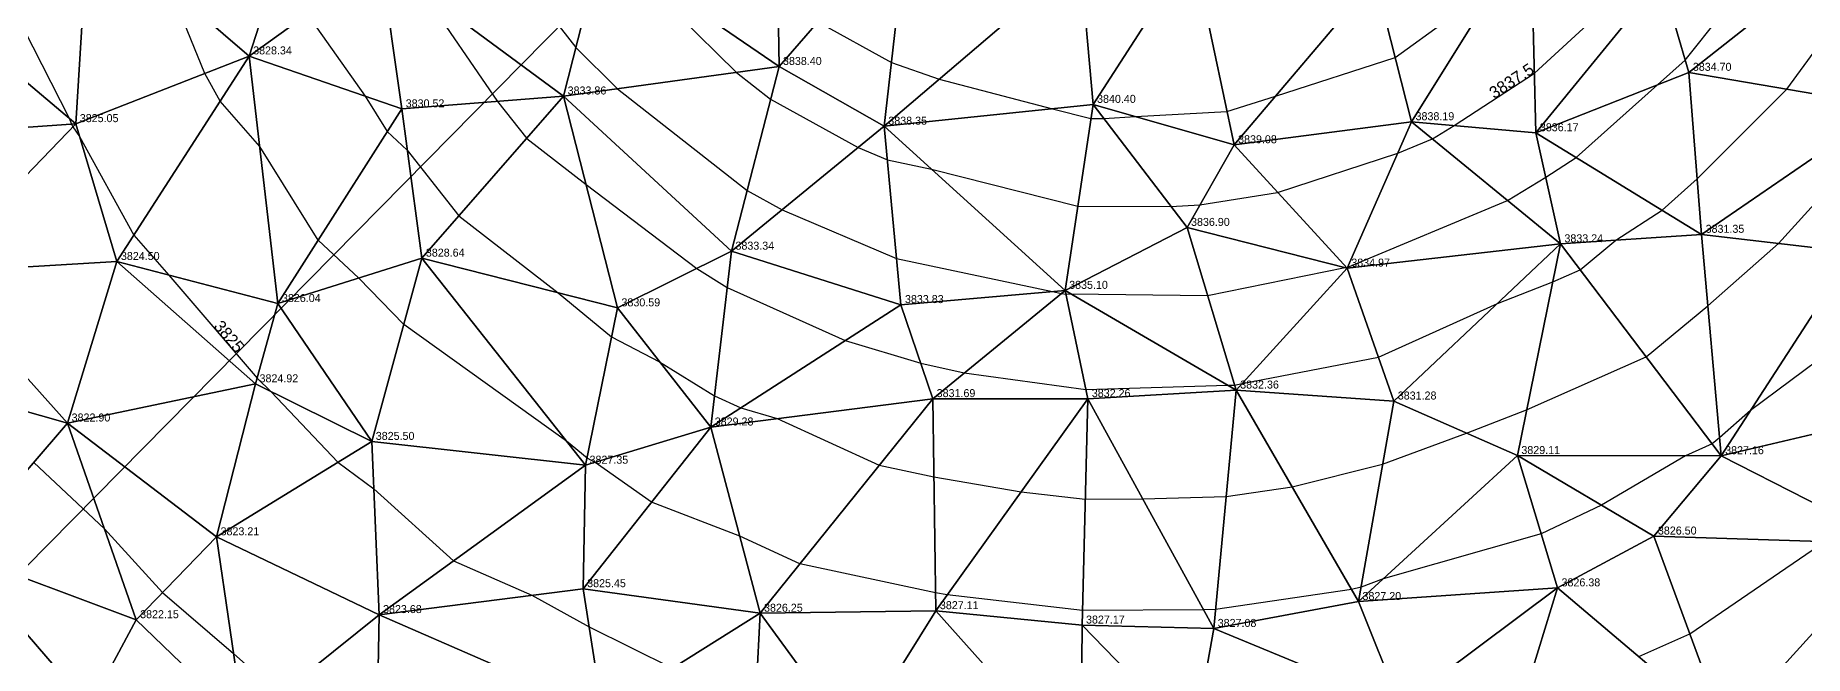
# Model space of a CAD drawing. Header units: metres. Extents: x 389994 to 390511, y 8247994 to 8248506.
# Drawn here: x 390112.5 to 390333.5, y 8248111 to 8248188.6 of the extents above; entities that cross this region are included whole.
import ezdxf

# ---------------------------------------------------------------- set-up
doc = ezdxf.new("R2010")
doc.units = ezdxf.units.M
for name, color, linetype in [('CURVAS_MAYORES', 30, 'Continuous'), ('CURVAS_MENORES', 33, 'Continuous'), ('EJE', 1, 'Continuous'), ('PUNTOS', 7, 'Continuous'), ('TIN', 8, 'Continuous')]:
    doc.layers.add(name, color=color, linetype=linetype)

msp = doc.modelspace()

# ---------------------------------------------------------------- linework, layer by layer
at = {"layer": 'CURVAS_MAYORES'}
for points, elevation in [([(390106.39, 8248198.39), (390116.69, 8248178.21), (390116.98, 8248177.48), (390117.13, 8248177.12), (390117.98, 8248175.93), (390124.78, 8248163.6), (390129.14, 8248158.58), (390140.16, 8248145.68), (390141.93, 8248144.01), (390150.26, 8248135.18), (390154.74, 8248131.85), (390164.7, 8248122.85), (390174.48, 8248118.54), (390181.64, 8248114.6), (390192.08, 8248109.42)], 3825), ([(390185.48, 8248198.3), (390200.05, 8248183.94), (390204.32, 8248180.58), (390215.28, 8248174.55), (390218.92, 8248172.99), (390224.44, 8248171.82), (390242.7, 8248167.22), (390254.34, 8248167.17), (390257.96, 8248167.38), (390267.67, 8248168.94), (390282.67, 8248173.82), (390287, 8248175.62), (390289.71, 8248177.28), (390299.75, 8248183.86), (390313.46, 8248196.46)], 3837.5), ([(390312.78, 8248110.88), (390319.18, 8248113.72), (390336.05, 8248125.27)], 3825)]:
    msp.add_lwpolyline(points, dxfattribs=dict(at, elevation=elevation))
at = {"layer": 'CURVAS_MENORES'}
for points, elevation in [([(390170.74, 8248198.95), (390179.99, 8248187.05), (390185.21, 8248181.9), (390201.39, 8248169.16), (390205.76, 8248166.75), (390220.07, 8248160.65), (390239.55, 8248156.53), (390240.65, 8248156.28), (390241.22, 8248156.21), (390241.87, 8248156.23), (390258.92, 8248156.02), (390276.1, 8248159.52), (390276.28, 8248159.55), (390276.44, 8248159.6), (390296.4, 8248167.91), (390301.16, 8248170.84), (390304.95, 8248173.3), (390315.13, 8248182.39), (390318.6, 8248185.46), (390327.51, 8248196.67)], 3835), ([(390341.88, 8248152.9), (390326.76, 8248141.67), (390322.88, 8248138.24), (390321.96, 8248137.47), (390318.63, 8248135.99), (390308.14, 8248129.8), (390300.58, 8248126.25), (390280.86, 8248120.6), (390278.09, 8248119.57), (390276.89, 8248119.27), (390259.9, 8248116.77), (390258.4, 8248116.73), (390243.28, 8248116.65), (390226.4, 8248118.6), (390224.94, 8248118.84), (390207.98, 8248122.48), (390200.46, 8248125.92), (390189.44, 8248130.19), (390182.42, 8248135.17), (390181.39, 8248135.71), (390178.8, 8248137.84), (390158.48, 8248152.4), (390152.89, 8248158.21), (390147.81, 8248162.96), (390140.49, 8248174.66), (390135.54, 8248180.34), (390133.62, 8248183.82), (390129.29, 8248194.48)], 3827.5), ([(390160.82, 8248194.03), (390170.21, 8248180.32), (390173.85, 8248175.69), (390181.26, 8248169.94), (390195.09, 8248159.41), (390198.9, 8248157.04), (390213.65, 8248150.41), (390223.07, 8248147.59), (390228.52, 8248146.36), (390243.71, 8248144.29), (390261.4, 8248144.84), (390262.3, 8248144.82), (390263.24, 8248145.02), (390280.26, 8248148.32), (390295.13, 8248155.05), (390302.04, 8248157.74), (390305.45, 8248159.25), (390309.92, 8248162.96), (390315.7, 8248166.71), (390320.09, 8248170.64), (390331.3, 8248181.84), (390338.56, 8248191.81)], 3832.5), ([(390210.21, 8248190.25), (390219.42, 8248185.18), (390225.4, 8248183.08), (390239.56, 8248179.4), (390244.35, 8248178.19), (390245.94, 8248178.18), (390249.91, 8248178.41), (390261.34, 8248179.06), (390267.39, 8248180.97), (390282.37, 8248185.8), (390295.25, 8248195.17)], 3840), ([(390146.43, 8248191.22), (390153.66, 8248180.96), (390156.43, 8248176.53), (390158.93, 8248174.2), (390165.38, 8248165.99), (390177.79, 8248156.36), (390184.46, 8248150.88), (390190.44, 8248147.75), (390197.3, 8248143.48), (390200.6, 8248142), (390205.14, 8248140.64), (390217.89, 8248134.81), (390224.72, 8248133.35), (390235.62, 8248131.49), (390243.63, 8248130.57), (390250.81, 8248130.6), (390261.24, 8248130.88), (390269.48, 8248132.09), (390280.79, 8248134.96), (390291.27, 8248138.82), (390298.78, 8248141.73), (390313.7, 8248148.36), (390321.43, 8248154.76), (390330.24, 8248162.55), (390343.28, 8248176.94)], 3830), ([(390112.25, 8248135.16), (390121.09, 8248126.87), (390128.34, 8248118.88), (390137.23, 8248111.25), (390142.97, 8248106.13)], 3822.5)]:
    msp.add_lwpolyline(points, dxfattribs=dict(at, elevation=elevation))
at = {"layer": 'EJE'}
msp.add_lwpolyline([(390034.34, 8248044.04), (390250.02, 8248262.95), (390470.51, 8248445.06)], dxfattribs=at)
at = {"layer": 'PUNTOS'}
for p in [(390139.17, 8248185.99, 3828.34), (390205.37, 8248184.67, 3838.4), (390319.04, 8248183.94, 3834.7), (390178.46, 8248180.98, 3833.86), (390158.23, 8248179.37, 3830.52), (390244.61, 8248179.93, 3840.4), (390117.51, 8248177.52, 3825.05), (390218.53, 8248177.2, 3838.35), (390284.4, 8248177.76, 3838.19), (390299.93, 8248176.38, 3836.17), (390262.23, 8248174.88, 3839.08), (390256.35, 8248164.54, 3836.9), (390320.64, 8248163.68, 3831.35), (390160.75, 8248160.7, 3828.64), (390199.43, 8248161.57, 3833.34), (390303, 8248162.49, 3833.24), (390122.65, 8248160.28, 3824.5), (390276.37, 8248159.45, 3834.97), (390241.12, 8248156.67, 3835.1), (390142.77, 8248155.02, 3826.04), (390185.19, 8248154.48, 3830.59), (390220.61, 8248154.89, 3833.83), (390139.97, 8248144.98, 3824.92), (390224.57, 8248143.13, 3831.69), (390243.95, 8248143.13, 3832.26), (390262.49, 8248144.2, 3832.36), (390282.18, 8248142.83, 3831.28), (390116.49, 8248140.08, 3822.9), (390196.84, 8248139.58, 3829.28), (390154.49, 8248137.78, 3825.5), (390181.2, 8248134.8, 3827.35), (390297.62, 8248136.01, 3829.11), (390323.08, 8248135.99, 3827.16), (390135.1, 8248125.85, 3823.21), (390314.68, 8248125.94, 3826.5), (390180.9, 8248119.36, 3825.45), (390302.64, 8248119.46, 3826.38), (390203, 8248116.29, 3826.25), (390224.97, 8248116.61, 3827.11), (390277.77, 8248117.75, 3827.2), (390125.05, 8248115.48, 3822.15), (390155.4, 8248116.12, 3823.68), (390243.23, 8248114.81, 3827.17), (390259.68, 8248114.39, 3827.08)]:
    msp.add_point(p, dxfattribs=at)
at = {"layer": 'TIN'}
for points in [[(390119.08, 8248203.26, 3826.63), (390097.08, 8248194.81, 3823.8), (390117.51, 8248177.52, 3825.05)], [(390139.17, 8248185.99, 3828.34), (390119.08, 8248203.26, 3826.63), (390117.51, 8248177.52, 3825.05)], [(390119.08, 8248203.26, 3826.63), (390139.17, 8248185.99, 3828.34), (390142.51, 8248196.35, 3829.72)], [(390221.45, 8248203.21, 3843.72), (390205.08, 8248201.88, 3841.38), (390205.37, 8248184.67, 3838.4)], [(390221.45, 8248203.21, 3843.72), (390205.37, 8248184.67, 3838.4), (390218.53, 8248177.2, 3838.35)], [(390243, 8248198.13, 3844.22), (390221.45, 8248203.21, 3843.72), (390218.53, 8248177.2, 3838.35)], [(390205.37, 8248184.67, 3838.4), (390205.08, 8248201.88, 3841.38), (390183.22, 8248199.86, 3837.4)], [(390284.4, 8248177.76, 3838.19), (390299.3, 8248201.68, 3840.67), (390279.87, 8248195.7, 3842.22)], [(390284.4, 8248177.76, 3838.19), (390299.93, 8248176.38, 3836.17), (390299.3, 8248201.68, 3840.67)], [(390299.93, 8248176.38, 3836.17), (390315.63, 8248195.66, 3837.01), (390299.3, 8248201.68, 3840.67)], [(390183.22, 8248199.86, 3837.4), (390155.64, 8248197.86, 3832.1), (390178.46, 8248180.98, 3833.86)], [(390205.37, 8248184.67, 3838.4), (390183.22, 8248199.86, 3837.4), (390178.46, 8248180.98, 3833.86)], [(390244.61, 8248179.93, 3840.4), (390243, 8248198.13, 3844.22), (390218.53, 8248177.2, 3838.35)], [(390257.08, 8248199.25, 3844.44), (390243, 8248198.13, 3844.22), (390244.61, 8248179.93, 3840.4)], [(390262.23, 8248174.88, 3839.08), (390257.08, 8248199.25, 3844.44), (390244.61, 8248179.93, 3840.4)], [(390257.08, 8248199.25, 3844.44), (390262.23, 8248174.88, 3839.08), (390279.87, 8248195.7, 3842.22)], [(390139.17, 8248185.99, 3828.34), (390155.64, 8248197.86, 3832.1), (390142.51, 8248196.35, 3829.72)], [(390139.17, 8248185.99, 3828.34), (390158.23, 8248179.37, 3830.52), (390155.64, 8248197.86, 3832.1)], [(390155.64, 8248197.86, 3832.1), (390158.23, 8248179.37, 3830.52), (390178.46, 8248180.98, 3833.86)], [(390336.08, 8248197.4, 3833.55), (390315.63, 8248195.66, 3837.01), (390319.04, 8248183.94, 3834.7)], [(390343.93, 8248179.68, 3830.23), (390336.08, 8248197.4, 3833.55), (390319.04, 8248183.94, 3834.7)], [(390097.08, 8248194.81, 3823.8), (390099.05, 8248176.2, 3823.31), (390117.51, 8248177.52, 3825.05)], [(390262.23, 8248174.88, 3839.08), (390284.4, 8248177.76, 3838.19), (390279.87, 8248195.7, 3842.22)], [(390315.63, 8248195.66, 3837.01), (390299.93, 8248176.38, 3836.17), (390319.04, 8248183.94, 3834.7)], [(390122.65, 8248160.28, 3824.5), (390139.17, 8248185.99, 3828.34), (390117.51, 8248177.52, 3825.05)], [(390139.17, 8248185.99, 3828.34), (390122.65, 8248160.28, 3824.5), (390142.77, 8248155.02, 3826.04)], [(390158.23, 8248179.37, 3830.52), (390139.17, 8248185.99, 3828.34), (390142.77, 8248155.02, 3826.04)], [(390199.43, 8248161.57, 3833.34), (390205.37, 8248184.67, 3838.4), (390178.46, 8248180.98, 3833.86)], [(390205.37, 8248184.67, 3838.4), (390199.43, 8248161.57, 3833.34), (390218.53, 8248177.2, 3838.35)], [(390299.93, 8248176.38, 3836.17), (390320.64, 8248163.68, 3831.35), (390319.04, 8248183.94, 3834.7)], [(390320.64, 8248163.68, 3831.35), (390343.93, 8248179.68, 3830.23), (390319.04, 8248183.94, 3834.7)], [(390158.23, 8248179.37, 3830.52), (390160.75, 8248160.7, 3828.64), (390178.46, 8248180.98, 3833.86)], [(390160.75, 8248160.7, 3828.64), (390185.19, 8248154.48, 3830.59), (390178.46, 8248180.98, 3833.86)], [(390185.19, 8248154.48, 3830.59), (390199.43, 8248161.57, 3833.34), (390178.46, 8248180.98, 3833.86)], [(390160.75, 8248160.7, 3828.64), (390158.23, 8248179.37, 3830.52), (390142.77, 8248155.02, 3826.04)], [(390244.61, 8248179.93, 3840.4), (390218.53, 8248177.2, 3838.35), (390241.12, 8248156.67, 3835.1)], [(390256.35, 8248164.54, 3836.9), (390244.61, 8248179.93, 3840.4), (390241.12, 8248156.67, 3835.1)], [(390256.35, 8248164.54, 3836.9), (390262.23, 8248174.88, 3839.08), (390244.61, 8248179.93, 3840.4)], [(390339.59, 8248161.44, 3828.68), (390343.93, 8248179.68, 3830.23), (390320.64, 8248163.68, 3831.35)], [(390099.05, 8248176.2, 3823.31), (390099.62, 8248158.91, 3822.68), (390117.51, 8248177.52, 3825.05)], [(390099.62, 8248158.91, 3822.68), (390122.65, 8248160.28, 3824.5), (390117.51, 8248177.52, 3825.05)], [(390199.43, 8248161.57, 3833.34), (390220.61, 8248154.89, 3833.83), (390218.53, 8248177.2, 3838.35)], [(390218.53, 8248177.2, 3838.35), (390220.61, 8248154.89, 3833.83), (390241.12, 8248156.67, 3835.1)], [(390284.4, 8248177.76, 3838.19), (390262.23, 8248174.88, 3839.08), (390276.37, 8248159.45, 3834.97)], [(390303, 8248162.49, 3833.24), (390284.4, 8248177.76, 3838.19), (390276.37, 8248159.45, 3834.97)], [(390284.4, 8248177.76, 3838.19), (390303, 8248162.49, 3833.24), (390299.93, 8248176.38, 3836.17)], [(390299.93, 8248176.38, 3836.17), (390303, 8248162.49, 3833.24), (390320.64, 8248163.68, 3831.35)], [(390262.23, 8248174.88, 3839.08), (390256.35, 8248164.54, 3836.9), (390276.37, 8248159.45, 3834.97)], [(390262.49, 8248144.2, 3832.36), (390256.35, 8248164.54, 3836.9), (390241.12, 8248156.67, 3835.1)], [(390256.35, 8248164.54, 3836.9), (390262.49, 8248144.2, 3832.36), (390276.37, 8248159.45, 3834.97)], [(390303, 8248162.49, 3833.24), (390323.08, 8248135.99, 3827.16), (390320.64, 8248163.68, 3831.35)], [(390323.08, 8248135.99, 3827.16), (390339.59, 8248161.44, 3828.68), (390320.64, 8248163.68, 3831.35)], [(390154.49, 8248137.78, 3825.5), (390160.75, 8248160.7, 3828.64), (390142.77, 8248155.02, 3826.04)], [(390154.49, 8248137.78, 3825.5), (390181.2, 8248134.8, 3827.35), (390160.75, 8248160.7, 3828.64)], [(390160.75, 8248160.7, 3828.64), (390181.2, 8248134.8, 3827.35), (390185.19, 8248154.48, 3830.59)], [(390199.43, 8248161.57, 3833.34), (390185.19, 8248154.48, 3830.59), (390196.84, 8248139.58, 3829.28)], [(390220.61, 8248154.89, 3833.83), (390199.43, 8248161.57, 3833.34), (390196.84, 8248139.58, 3829.28)], [(390282.18, 8248142.83, 3831.28), (390303, 8248162.49, 3833.24), (390276.37, 8248159.45, 3834.97)], [(390297.62, 8248136.01, 3829.11), (390303, 8248162.49, 3833.24), (390282.18, 8248142.83, 3831.28)], [(390303, 8248162.49, 3833.24), (390297.62, 8248136.01, 3829.11), (390323.08, 8248135.99, 3827.16)], [(390339.59, 8248161.44, 3828.68), (390323.08, 8248135.99, 3827.16), (390345.03, 8248141.16, 3825.87)], [(390099.62, 8248158.91, 3822.68), (390096.77, 8248145.64, 3822.05), (390116.49, 8248140.08, 3822.9)], [(390122.65, 8248160.28, 3824.5), (390099.62, 8248158.91, 3822.68), (390116.49, 8248140.08, 3822.9)], [(390139.97, 8248144.98, 3824.92), (390122.65, 8248160.28, 3824.5), (390116.49, 8248140.08, 3822.9)], [(390122.65, 8248160.28, 3824.5), (390139.97, 8248144.98, 3824.92), (390142.77, 8248155.02, 3826.04)], [(390262.49, 8248144.2, 3832.36), (390282.18, 8248142.83, 3831.28), (390276.37, 8248159.45, 3834.97)], [(390220.61, 8248154.89, 3833.83), (390224.57, 8248143.13, 3831.69), (390241.12, 8248156.67, 3835.1)], [(390224.57, 8248143.13, 3831.69), (390243.95, 8248143.13, 3832.26), (390241.12, 8248156.67, 3835.1)], [(390243.95, 8248143.13, 3832.26), (390262.49, 8248144.2, 3832.36), (390241.12, 8248156.67, 3835.1)], [(390139.97, 8248144.98, 3824.92), (390154.49, 8248137.78, 3825.5), (390142.77, 8248155.02, 3826.04)], [(390185.19, 8248154.48, 3830.59), (390181.2, 8248134.8, 3827.35), (390196.84, 8248139.58, 3829.28)], [(390224.57, 8248143.13, 3831.69), (390220.61, 8248154.89, 3833.83), (390196.84, 8248139.58, 3829.28)], [(390096.77, 8248145.64, 3822.05), (390102.55, 8248123.9, 3821.58), (390116.49, 8248140.08, 3822.9)], [(390139.97, 8248144.98, 3824.92), (390116.49, 8248140.08, 3822.9), (390135.1, 8248125.85, 3823.21)], [(390154.49, 8248137.78, 3825.5), (390139.97, 8248144.98, 3824.92), (390135.1, 8248125.85, 3823.21)], [(390203, 8248116.29, 3826.25), (390224.57, 8248143.13, 3831.69), (390196.84, 8248139.58, 3829.28)], [(390224.97, 8248116.61, 3827.11), (390224.57, 8248143.13, 3831.69), (390203, 8248116.29, 3826.25)], [(390224.97, 8248116.61, 3827.11), (390243.95, 8248143.13, 3832.26), (390224.57, 8248143.13, 3831.69)], [(390243.23, 8248114.81, 3827.17), (390243.95, 8248143.13, 3832.26), (390224.97, 8248116.61, 3827.11)], [(390243.95, 8248143.13, 3832.26), (390243.23, 8248114.81, 3827.17), (390259.68, 8248114.39, 3827.08)], [(390243.95, 8248143.13, 3832.26), (390259.68, 8248114.39, 3827.08), (390262.49, 8248144.2, 3832.36)], [(390262.49, 8248144.2, 3832.36), (390259.68, 8248114.39, 3827.08), (390277.77, 8248117.75, 3827.2)], [(390282.18, 8248142.83, 3831.28), (390262.49, 8248144.2, 3832.36), (390277.77, 8248117.75, 3827.2)], [(390297.62, 8248136.01, 3829.11), (390282.18, 8248142.83, 3831.28), (390277.77, 8248117.75, 3827.2)], [(390323.08, 8248135.99, 3827.16), (390344.66, 8248125, 3824.39), (390345.03, 8248141.16, 3825.87)], [(390102.55, 8248123.9, 3821.58), (390125.05, 8248115.48, 3822.15), (390116.49, 8248140.08, 3822.9)], [(390116.49, 8248140.08, 3822.9), (390125.05, 8248115.48, 3822.15), (390135.1, 8248125.85, 3823.21)], [(390180.9, 8248119.36, 3825.45), (390203, 8248116.29, 3826.25), (390196.84, 8248139.58, 3829.28)], [(390181.2, 8248134.8, 3827.35), (390180.9, 8248119.36, 3825.45), (390196.84, 8248139.58, 3829.28)], [(390154.49, 8248137.78, 3825.5), (390135.1, 8248125.85, 3823.21), (390155.4, 8248116.12, 3823.68)], [(390181.2, 8248134.8, 3827.35), (390154.49, 8248137.78, 3825.5), (390155.4, 8248116.12, 3823.68)], [(390180.9, 8248119.36, 3825.45), (390181.2, 8248134.8, 3827.35), (390155.4, 8248116.12, 3823.68)], [(390297.62, 8248136.01, 3829.11), (390277.77, 8248117.75, 3827.2), (390302.64, 8248119.46, 3826.38)], [(390297.62, 8248136.01, 3829.11), (390314.68, 8248125.94, 3826.5), (390323.08, 8248135.99, 3827.16)], [(390314.68, 8248125.94, 3826.5), (390297.62, 8248136.01, 3829.11), (390302.64, 8248119.46, 3826.38)], [(390314.68, 8248125.94, 3826.5), (390344.66, 8248125, 3824.39), (390323.08, 8248135.99, 3827.16)], [(390125.05, 8248115.48, 3822.15), (390138.5, 8248102.53, 3822.08), (390135.1, 8248125.85, 3823.21)], [(390135.1, 8248125.85, 3823.21), (390138.5, 8248102.53, 3822.08), (390155.4, 8248116.12, 3823.68)], [(390323.59, 8248101.73, 3823.53), (390314.68, 8248125.94, 3826.5), (390302.64, 8248119.46, 3826.38)], [(390323.59, 8248101.73, 3823.53), (390344.66, 8248125, 3824.39), (390314.68, 8248125.94, 3826.5)], [(390119.22, 8248104.61, 3821.51), (390102.55, 8248123.9, 3821.58), (390101.44, 8248096.25, 3820.84)], [(390119.22, 8248104.61, 3821.51), (390125.05, 8248115.48, 3822.15), (390102.55, 8248123.9, 3821.58)], [(390344.66, 8248125, 3824.39), (390323.59, 8248101.73, 3823.53), (390342.65, 8248105.96, 3823.03)], [(390183.32, 8248103.91, 3824), (390180.9, 8248119.36, 3825.45), (390155.4, 8248116.12, 3823.68)], [(390183.32, 8248103.91, 3824), (390203, 8248116.29, 3826.25), (390180.9, 8248119.36, 3825.45)], [(390277.77, 8248117.75, 3827.2), (390282.98, 8248104.76, 3825.3), (390302.64, 8248119.46, 3826.38)], [(390282.98, 8248104.76, 3825.3), (390295.51, 8248096.21, 3824.02), (390302.64, 8248119.46, 3826.38)], [(390295.51, 8248096.21, 3824.02), (390323.59, 8248101.73, 3823.53), (390302.64, 8248119.46, 3826.38)], [(390203, 8248116.29, 3826.25), (390183.32, 8248103.91, 3824), (390202.09, 8248098.45, 3824.17)], [(390203, 8248116.29, 3826.25), (390202.09, 8248098.45, 3824.17), (390214.77, 8248100.23, 3824.72)], [(390224.97, 8248116.61, 3827.11), (390203, 8248116.29, 3826.25), (390214.77, 8248100.23, 3824.72)], [(390243.09, 8248096.29, 3824.72), (390224.97, 8248116.61, 3827.11), (390214.77, 8248100.23, 3824.72)], [(390243.23, 8248114.81, 3827.17), (390224.97, 8248116.61, 3827.11), (390243.09, 8248096.29, 3824.72)], [(390259.68, 8248114.39, 3827.08), (390282.98, 8248104.76, 3825.3), (390277.77, 8248117.75, 3827.2)], [(390125.05, 8248115.48, 3822.15), (390119.22, 8248104.61, 3821.51), (390138.5, 8248102.53, 3822.08)], [(390138.5, 8248102.53, 3822.08), (390155.16, 8248102.73, 3822.73), (390155.4, 8248116.12, 3823.68)], [(390155.16, 8248102.73, 3822.73), (390183.32, 8248103.91, 3824), (390155.4, 8248116.12, 3823.68)], [(390243.23, 8248114.81, 3827.17), (390243.09, 8248096.29, 3824.72), (390257.19, 8248100.43, 3825.2)], [(390259.68, 8248114.39, 3827.08), (390243.23, 8248114.81, 3827.17), (390257.19, 8248100.43, 3825.2)], [(390282.98, 8248104.76, 3825.3), (390259.68, 8248114.39, 3827.08), (390257.19, 8248100.43, 3825.2)]]:
    msp.add_3dface(points, dxfattribs=at)

# ---------------------------------------------------------------- texts
at = {"layer": 'CURVAS_MAYORES'}
for s, rotation, p in [('3837.5', 33.2317, (390294.73, 8248180.57)), ('3825', -49.4864, (390134.65, 8248152.13))]:
    msp.add_text(s, height=1.5, rotation=rotation, dxfattribs=at).set_placement(p)
at = {"layer": 'PUNTOS'}
for s, p in [('3828.34', (390139.67, 8248186.19)), ('3838.40', (390205.87, 8248184.87)), ('3834.70', (390319.54, 8248184.14)), ('3830.52', (390158.73, 8248179.57)), ('3833.86', (390178.96, 8248181.18)), ('3840.40', (390245.11, 8248180.13)), ('3825.05', (390118.01, 8248177.72)), ('3838.35', (390219.03, 8248177.4)), ('3838.19', (390284.9, 8248177.96)), ('3839.08', (390262.73, 8248175.08)), ('3836.17', (390300.43, 8248176.58)), ('3836.90', (390256.85, 8248164.74)), ('3831.35', (390321.14, 8248163.88)), ('3833.34', (390199.93, 8248161.77)), ('3833.24', (390303.5, 8248162.69)), ('3824.50', (390123.15, 8248160.48)), ('3828.64', (390161.25, 8248160.9)), ('3834.97', (390276.87, 8248159.65)), ('3826.04', (390143.27, 8248155.22)), ('3833.83', (390221.11, 8248155.09)), ('3835.10', (390241.62, 8248156.87)), ('3830.59', (390185.69, 8248154.68)), ('3824.92', (390140.47, 8248145.18)), ('3832.36', (390262.99, 8248144.4)), ('3831.69', (390225.07, 8248143.33)), ('3832.26', (390244.45, 8248143.33)), ('3831.28', (390282.68, 8248143.03)), ('3822.90', (390116.99, 8248140.28)), ('3829.28', (390197.34, 8248139.78)), ('3825.50', (390154.99, 8248137.98)), ('3829.11', (390298.12, 8248136.21)), ('3827.16', (390323.58, 8248136.19)), ('3827.35', (390181.7, 8248135)), ('3823.21', (390135.6, 8248126.05)), ('3826.50', (390315.18, 8248126.14)), ('3826.38', (390303.14, 8248119.66)), ('3825.45', (390181.4, 8248119.56)), ('3827.20', (390278.27, 8248117.95)), ('3822.15', (390125.55, 8248115.68)), ('3823.68', (390155.9, 8248116.32)), ('3826.25', (390203.5, 8248116.49)), ('3827.11', (390225.47, 8248116.81)), ('3827.17', (390243.73, 8248115.01)), ('3827.08', (390260.18, 8248114.59))]:
    msp.add_text(s, height=1, dxfattribs=at).set_placement(p)

doc.saveas('drawing.dxf')
